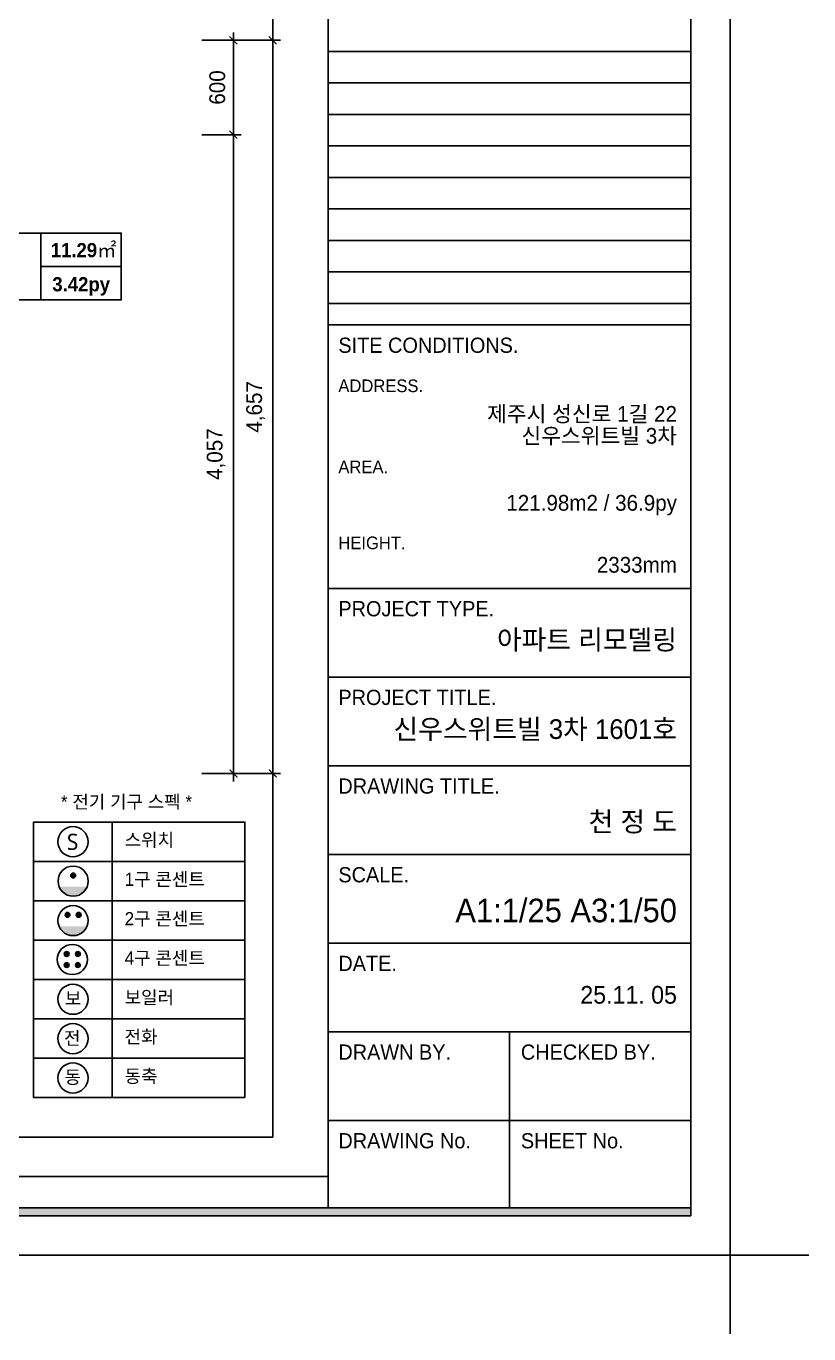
# Model space of a CAD drawing. Header units: inches. Extents: x 262342 to 305842, y 10210 to 38486.
# Drawn here: x 300870 to 305842, y 22636 to 30941 of the extents above; entities that cross this region are included whole.
import ezdxf
from ezdxf.enums import TextEntityAlignment as Align

# ---------------------------------------------------------------- set-up
doc = ezdxf.new("R2010")
doc.units = ezdxf.units.IN
doc.header["$LTSCALE"] = 50
doc.header["$MEASUREMENT"] = 0
for name, color, linetype in [('0-ELC TEXT', 7, 'Continuous'), ('03-TEXT', 3, 'Continuous'), ('07-DIM', 5, 'Continuous'), ('FORM(YOURNAME)-1', 1, 'Continuous'), ('FORM(YOURNAME)-11', 1, 'Continuous'), ('설비', 140, 'Continuous')]:
    doc.layers.add(name, color=color, linetype=linetype)
doc.styles.add('HY 울릉도 L', font='')
doc.styles.add('YOURNAME', font='HY울릉도M.TTF')
doc.styles.add('넥슨고딕', font='NEXONLv1GothicBold.ttf')
doc.styles.add('코레일둥고', font='Korail_Round_Gothic_Medium.ttf')
doc.styles.get('HY 울릉도 L').set_extended_font_data('HY울릉도L')
doc.dimstyles.new('50', dxfattribs={"dimscale": 50, "dimtxt": 2, "dimasz": 1, "dimexe": 1, "dimexo": 1, "dimgap": 1, "dimtad": 1, "dimdec": 0, "dimrnd": 0.05, "dimdsep": 46, "dimlunit": 6, "dimtxsty": 'HY 울릉도 L', "dimblk": 'ARCHTICK', "dimcen": 2.5, "dimdle": 1, "dimclrd": 133, "dimclre": 133, "dimclrt": 30, "dimadec": 0, "dimazin": 0, "dimtfac": 1, "dimtdec": 0, "dimtix": 1, "dimtmove": 2, "dimatfit": 3, "dimldrblk": 'ARCHTICK', "dimfxl": 1, "dimlwd": -1, "dimlwe": -1, "dimarcsym": 0})

# ---------------------------------------------------------------- blocks, each defined once
blk = doc.blocks.new('SW')
at = {"layer": '설비', "color": 140}
blk.add_circle((11533254, -14277699), 184, dxfattribs=at)
at = {"layer": '설비', "color": 140, "insert": (11533320, -14277601), "char_height": 197.14, "width": 314.33, "attachment_point": 3, "style": '코레일둥고'}
blk.add_mtext('{\\fMalgun Gothic|b0|i0|c129|p50;S}', dxfattribs=at)
blk = doc.blocks.new('egoo')
at = {"layer": '설비'}
h = blk.add_hatch(color=140, dxfattribs=at)
edge = h.paths.add_edge_path()
edge.add_arc((1015645, 443434), 22.3, 0, 360)
h = blk.add_hatch(color=140, dxfattribs=at)
edge = h.paths.add_edge_path()
edge.add_arc((1015748, 443434), 22.3, 0, 360)
h = blk.add_hatch(color=140, dxfattribs=at)
edge = h.paths.add_edge_path()
edge.add_line((1015826, 443329), (1015567, 443329))
edge.add_ellipse((1015696, 443381), major_axis=(99, 99), ratio=1, start_angle=156.9578, end_angle=293.0422)
at = {"layer": '설비', "color": 140}
for centre, radius in [((1015696, 443381), 140), ((1015645, 443434), 22.3), ((1015748, 443434), 22.3)]:
    blk.add_circle(centre, radius, dxfattribs=at)
blk = doc.blocks.new('DLSXJSPT')
at = {"layer": '설비', "color": 140}
blk.add_circle((242956, 103418.4), 115, dxfattribs=at)
at = {"layer": '설비', "color": 140, "style": '코레일둥고'}
blk.add_text('전', height=100, dxfattribs=at).set_placement((242888.1, 103372))
blk = doc.blocks.new('DLSXJVHS')
at = {"layer": '설비', "color": 140}
blk.add_circle((236550.8, 103607.8), 115, dxfattribs=at)
at = {"layer": '설비', "color": 140, "style": '코레일둥고'}
blk.add_text('동', height=100, dxfattribs=at).set_placement((236486.9, 103564.3))
blk = doc.blocks.new('DLFRN')
at = {"layer": '설비'}
h = blk.add_hatch(color=140, dxfattribs=at)
edge = h.paths.add_edge_path()
edge.add_arc((236552.3, 104850.7), 18.3, 0, 360)
h = blk.add_hatch(color=140, dxfattribs=at)
edge = h.paths.add_edge_path()
edge.add_line((236658.9, 104764.8), (236445.6, 104764.8))
edge.add_ellipse((236552.3, 104807.8), major_axis=(81.3, 81.3), ratio=1, start_angle=156.95778, end_angle=293.04222)
at = {"layer": '설비', "color": 140}
for centre, radius in [((236552.3, 104807.8), 115), ((236552.3, 104850.7), 18.3)]:
    blk.add_circle(centre, radius, dxfattribs=at)
blk = doc.blocks.new('QHDLFFJ')
at = {"layer": '설비', "color": 140}
blk.add_circle((236550.8, 104207.8), 115, dxfattribs=at)
at = {"layer": '설비', "color": 140, "style": '코레일둥고'}
blk.add_text('보 ', height=100, dxfattribs=at).set_placement((236489.6, 104163.9))
blk = doc.blocks.new('4RNZHS')
at = {"layer": '설비'}
h = blk.add_hatch(color=140, dxfattribs=at)
edge = h.paths.add_edge_path()
edge.add_arc((244434.2, 96095.3), 18.3, -90, 270, ccw=False)
h = blk.add_hatch(color=140, dxfattribs=at)
edge = h.paths.add_edge_path()
edge.add_arc((244520, 96095.3), 18.3, 270, 630)
h = blk.add_hatch(color=140, dxfattribs=at)
edge = h.paths.add_edge_path()
edge.add_arc((244434.2, 96011.2), 18.3, -90, 270, ccw=False)
h = blk.add_hatch(color=140, dxfattribs=at)
edge = h.paths.add_edge_path()
edge.add_arc((244520, 96011.2), 18.3, 270, 630)
at = {"layer": '설비', "color": 140}
for centre, radius in [((244477.1, 96053.3), 115), ((244434.2, 96095.3), 18.3), ((244520, 96095.3), 18.3), ((244434.2, 96011.2), 18.3), ((244520, 96011.2), 18.3)]:
    blk.add_circle(centre, radius, dxfattribs=at)
blk = doc.blocks.new('FORM-ELEVATION')
at = {"layer": 'FORM(YOURNAME)-11'}
h = blk.add_hatch(color=256, dxfattribs=at)
h.dxf.hatch_style = 1
h.paths.add_polyline_path([(-10309, 35708), (71691, 35708), (71691, 35508), (-10309, 35508)])
h.paths.add_polyline_path([(-10309, -21492), (71691, -21492), (71691, -21692), (-10309, -21692)])
at = {"layer": 'Defpoints', "color": 158}
for p, q in [((62481, 35508), (62481, -21492)), ((62481, 7886), (71691, 7886)), ((62481, 7086), (71691, 7086)), ((62481, 6286), (71691, 6286)), ((62481, 5486), (71691, 5486)), ((62481, 4686), (71691, 4686)), ((62481, 3886), (71691, 3886)), ((62481, 3086), (71691, 3086)), ((62481, 2286), (71691, 2286)), ((62481, 1486), (71691, 1486)), ((62481, -20692), (-10309, -20692))]:
    blk.add_line(p, q, dxfattribs=at)
for points in [[(-10309, -21692), (71691, -21692), (71691, 35708), (-10309, 35708)], [(-8309, 33708), (61071, 33708), (61071, -19692), (-8309, -19692)]]:
    blk.add_lwpolyline(points, close=True, dxfattribs=at)
at = {"layer": 'Defpoints', "color": 1}
blk.add_lwpolyline([(72691, -24692), (72691, -22692), (74691, -22692)], dxfattribs=at)
at = {"layer": 'FORM(YOURNAME)-11', "color": 14}
for p, q in [((62481, 937), (71691, 937)), ((62481, -5756), (71691, -5756)), ((62481, -8009), (71691, -8009)), ((62481, -10261), (71691, -10261)), ((62481, -12514), (71691, -12514)), ((62481, -14766), (71691, -14766)), ((62481, -17019), (71691, -17019)), ((67086, -17019), (67086, -21492)), ((62481, -19271), (71691, -19271))]:
    blk.add_line(p, q, dxfattribs=at)
at = {"layer": 'FORM(YOURNAME)-11', "color": 250}
blk.add_lwpolyline([(-11309, -22692), (72691, -22692), (72691, 36708), (-11309, 36708)], close=True, dxfattribs=at)
at = {"layer": 'FORM(YOURNAME)-11'}
blk.add_lwpolyline([(-10309, -21492), (71691, -21492), (71691, -21692), (-10309, -21692)], close=True, dxfattribs=at)
at = {"layer": 'FORM(YOURNAME)-11', "color": 14, "style": 'YOURNAME'}
for s, height, p in [('SITE CONDITIONS.', 386.14, (62739, 422)), ('PROJECT TYPE.', 386.14, (62739, -6271)), ('PROJECT TITLE.', 386.14, (62739, -8524)), ('DRAWING TITLE.', 386.14, (62739, -10776)), ('SCALE.', 386.1, (62739, -13029)), ('DATE.', 386.1, (62739, -15281)), ('DRAWN BY.', 386.1, (62739, -17534)), ('CHECKED BY.', 386.14, (67376, -17534)), ('DRAWING No.', 386.14, (62739, -19786)), ('SHEET No.', 386.1, (67376, -19786))]:
    blk.add_text(s, height=height, dxfattribs=at).set_placement(p, align=Align.MIDDLE_LEFT)
at = {"layer": 'FORM(YOURNAME)-11', "color": 251, "style": 'YOURNAME'}
for s, p in [('ADDRESS.', (62739, -608)), ('AREA.', (62739, -2667)), ('HEIGHT.', (62739, -4598))]:
    blk.add_text(s, height=321.8, dxfattribs=at).set_placement(p, align=Align.MIDDLE_LEFT)
at = {"layer": 'FORM(YOURNAME)-11', "color": 3, "style": 'YOURNAME'}
for tag, height, p in [('1', 450, (71041, -1219)), ('2', 450, (71041, -1863)), ('3', 450, (71041, -3150)), ('4', 450, (71041, -5081)), ('5', 515, (71041, -7398)), ('6', 515, (71041, -9650)), ('7', 515, (71041, -11903)), ('8', 515, (71041, -14155)), ('9', 515, (71041, -16408)), ('10', 515, (66791, -18596)), ('11', 515, (71041, -18660)), ('12', 515, (66791, -20848)), ('13', 515, (71041, -20848))]:
    blk.add_attdef(tag, text='', height=height, dxfattribs=at).set_placement(p, align=Align.MIDDLE_RIGHT)
blk = doc.blocks.new('_ArchTick')
at = {"color": 0, "linetype": 'ByBlock', "const_width": 0.15}
blk.add_lwpolyline([(-0.5, -0.5), (0.5, 0.5)], dxfattribs=at)
blk = doc.blocks.new('*D1212')
at = {"layer": '07-DIM', "color": 133}
for p, q in [((302436.5, 30901.5), (302436.5, 26144.5)), ((301986.5, 30851.5), (302486.5, 30851.5)), ((301986.5, 26194.5), (302486.5, 26194.5))]:
    blk.add_line(p, q, dxfattribs=at)
at = {"layer": 'Defpoints', "color": 0}
for p in [(301936.5, 30851.5), (301936.5, 26194.5), (302436.5, 26194.5)]:
    blk.add_point(p, dxfattribs=at)
at = {"layer": '07-DIM', "color": 133, "xscale": 50, "yscale": 50, "zscale": 50}
for p, rotation in [((302436.5, 30851.5), 90), ((302436.5, 26194.5), 270)]:
    blk.add_blockref('_ArchTick', p, dxfattribs=dict(at, rotation=rotation))
at = {"layer": '07-DIM', "color": 30, "insert": (302327.7, 28523), "char_height": 100, "attachment_point": 5, "rotation": 90, "style": 'HY 울릉도 L'}
blk.add_mtext('4,657', dxfattribs=at)
blk = doc.blocks.new('*D1213')
at = {"layer": '07-DIM', "color": 133}
for p, q in [((302186.5, 30201.5), (302186.5, 30901.5)), ((301986.5, 30851.5), (302236.5, 30851.5)), ((301986.5, 30251.5), (302236.5, 30251.5))]:
    blk.add_line(p, q, dxfattribs=at)
at = {"layer": 'Defpoints', "color": 0}
for p in [(301936.5, 30851.5), (302186.5, 30851.5), (301936.5, 30251.5)]:
    blk.add_point(p, dxfattribs=at)
at = {"layer": '07-DIM', "color": 133, "xscale": 50, "yscale": 50, "zscale": 50}
for p, rotation in [((302186.5, 30851.5), 90), ((302186.5, 30251.5), 270)]:
    blk.add_blockref('_ArchTick', p, dxfattribs=dict(at, rotation=rotation))
at = {"layer": '07-DIM', "color": 30, "insert": (302084.4, 30551.5), "char_height": 100, "attachment_point": 5, "rotation": 90, "style": 'HY 울릉도 L'}
blk.add_mtext('600', dxfattribs=at)
blk = doc.blocks.new('*D1214')
at = {"layer": '07-DIM', "color": 133}
for p, q in [((301986.5, 30251.5), (302236.5, 30251.5)), ((302186.5, 26144.5), (302186.5, 30301.5)), ((301986.5, 26194.5), (302236.5, 26194.5))]:
    blk.add_line(p, q, dxfattribs=at)
at = {"layer": 'Defpoints', "color": 0}
for p in [(301936.5, 30251.5), (302186.5, 30251.5), (301936.5, 26194.5)]:
    blk.add_point(p, dxfattribs=at)
at = {"layer": '07-DIM', "color": 133, "xscale": 50, "yscale": 50, "zscale": 50}
for p, rotation in [((302186.5, 30251.5), 90), ((302186.5, 26194.5), 270)]:
    blk.add_blockref('_ArchTick', p, dxfattribs=dict(at, rotation=rotation))
at = {"layer": '07-DIM', "color": 30, "insert": (302076.6, 28223), "char_height": 100, "attachment_point": 5, "rotation": 90, "style": 'HY 울릉도 L'}
blk.add_mtext('4,057', dxfattribs=at)

msp = doc.modelspace()

# ---------------------------------------------------------------- linework, layer by layer
at = {"layer": '0-ELC TEXT'}
for p, q in [((301417.5, 25886), (301417.5, 24136)), ((300917.5, 25636), (302259.9, 25636)), ((300917.5, 25386), (302259.9, 25386)), ((300917.5, 25136), (302259.9, 25136)), ((300917.5, 24886), (302259.9, 24886)), ((300917.5, 24636), (302259.9, 24636)), ((300917.5, 24386), (302259.9, 24386)), ((300917.5, 24136), (302259.9, 24136))]:
    msp.add_line(p, q, dxfattribs=at)
msp.add_lwpolyline([(300917.5, 24136), (300917.5, 25886), (302259.9, 25886), (302259.9, 24136)], dxfattribs=at)
at = {"layer": '03-TEXT', "color": 7}
for p, q in [((300964.4, 29626.5), (300964.4, 29202)), ((300964.4, 29414.2), (301474, 29414.2))]:
    msp.add_line(p, q, dxfattribs=at)
msp.add_lwpolyline([(299490, 29202), (301474, 29202), (301474, 29626.5), (299490, 29626.5)], close=True, dxfattribs=at)

# ---------------------------------------------------------------- block references
at = {"layer": 'FORM(YOURNAME)-1'}
ref = msp.add_blockref('FORM-ELEVATION', (287168.6, 28809), dxfattribs=dict(at, xscale=0.2500000000000001, yscale=0.2500000000000001, zscale=0.2500000000000001))
ref.add_attrib('9', '25.11. 05', dxfattribs={"layer": 'FORM(YOURNAME)-11', "color": 3, "height": 112.5, "style": 'YOURNAME'}).set_placement((305003.8, 24789.2), align=Align.MIDDLE_RIGHT)
ref.add_attrib('8', 'A1:1/25 A3:1/50', dxfattribs={"layer": 'FORM(YOURNAME)-11', "color": 3, "height": 150, "style": 'YOURNAME'}).set_placement((305003.8, 25325), align=Align.MIDDLE_RIGHT)
ref.add_attrib('7', '천 정 도', dxfattribs={"layer": 'FORM(YOURNAME)-11', "color": 3, "height": 125, "style": 'YOURNAME'}).set_placement((305003.8, 25888.8), align=Align.MIDDLE_RIGHT)
ref.add_attrib('6', '신우스위트빌 3차 1601호', dxfattribs={"layer": 'FORM(YOURNAME)-11', "color": 3, "height": 125, "style": 'YOURNAME'}).set_placement((305003.8, 26476.6), align=Align.MIDDLE_RIGHT)
ref.add_attrib('5', '아파트 리모델링', dxfattribs={"layer": 'FORM(YOURNAME)-11', "color": 3, "height": 125, "style": 'YOURNAME'}).set_placement((305003.8, 27043.9), align=Align.MIDDLE_RIGHT)
ref.add_attrib('1', ' 제주시 성신로 1길 22', dxfattribs={"layer": 'FORM(YOURNAME)-11', "color": 3, "height": 100, "style": 'YOURNAME'}).set_placement((305003.8, 28478.6), align=Align.MIDDLE_RIGHT)
ref.add_attrib('2', '신우스위트빌 3차', dxfattribs={"layer": 'FORM(YOURNAME)-11', "color": 3, "height": 100, "style": 'YOURNAME'}).set_placement((305003.8, 28339.2), align=Align.MIDDLE_RIGHT)
ref.add_attrib('3', '121.98m2 / 36.9py', dxfattribs={"layer": 'FORM(YOURNAME)-11', "color": 3, "height": 100, "style": 'YOURNAME'}).set_placement((305003.8, 27913.7), align=Align.MIDDLE_RIGHT)
ref.add_attrib('4', '2333mm', dxfattribs={"layer": 'FORM(YOURNAME)-11', "color": 3, "height": 100, "style": 'YOURNAME'}).set_placement((305003.8, 27520), align=Align.MIDDLE_RIGHT)
at = {"layer": '설비', "color": 140}
for name, p, xscale, yscale, zscale in [('SW', (-5705735.7, 7462062.8), 0.5208333333333334, 0.5208333333333334, 0.5208333333333334), ('egoo', (-394099.7, -278244.2), 0.6845238224412213, 0.6845238224412213, 0.6845238224412213)]:
    msp.add_blockref(name, p, dxfattribs=dict(at, xscale=xscale, yscale=yscale, zscale=zscale))
at = {"layer": '설비', "xscale": 0.8333333333333334, "yscale": 0.8333333333333334, "zscale": 0.8333333333333334}
for name, p in [('DLFRN', (104041.8, -61828.8)), ('4RNZHS', (97432.5, -55031.2)), ('QHDLFFJ', (104041.8, -62078.8)), ('DLSXJSPT', (98704.1, -61671)), ('DLSXJVHS', (104041.8, -62078.8))]:
    msp.add_blockref(name, p, dxfattribs=at)

# ---------------------------------------------------------------- texts
at = {"layer": '0-ELC TEXT', "style": '코레일둥고'}
for s, height, p in [('* 전기 기구 스펙 *', 83.333, (301091, 25973)), ('스위치', 83.33, (301495.7, 25731)), ('1구 콘센트', 83.33, (301495.7, 25481)), ('2구 콘센트', 83.33, (301495.7, 25231)), ('4구 콘센트', 83.33, (301495.7, 24981)), ('보일러', 83.33, (301495.7, 24731)), ('전화', 83.33, (301495.7, 24481)), ('동축', 83.33, (301495.7, 24231))]:
    msp.add_text(s, height=height, dxfattribs=at).set_placement(p)
at = {"layer": '03-TEXT', "style": '넥슨고딕'}
for s, p in [('11.29㎡', (301235.2, 29473.6)), ('3.42py', (301219.8, 29257))]:
    msp.add_text(s, height=90, dxfattribs=at).set_placement(p, align=Align.CENTER)

# ---------------------------------------------------------------- dimensions: what is measured, and where the dimension line sits
at = {"layer": '07-DIM'}
for base, p1, p2, picture, middle in [((302436.5, 26194.5), (301936.5, 30851.5), (301936.5, 26194.5), '*D1212', (302327.7, 28523)), ((302186.5, 30851.5), (301936.5, 30251.5), (301936.5, 30851.5), '*D1213', (302084.4, 30551.5)), ((302186.5, 30251.5), (301936.5, 26194.5), (301936.5, 30251.5), '*D1214', (302076.6, 28223))]:
    dim = msp.add_linear_dim(base=base, p1=p1, p2=p2, angle=90, dimstyle='50', dxfattribs=at)
    dim.commit()
    dim.dimension.update_dxf_attribs({"geometry": picture, "text_midpoint": middle})

doc.saveas('drawing.dxf')
